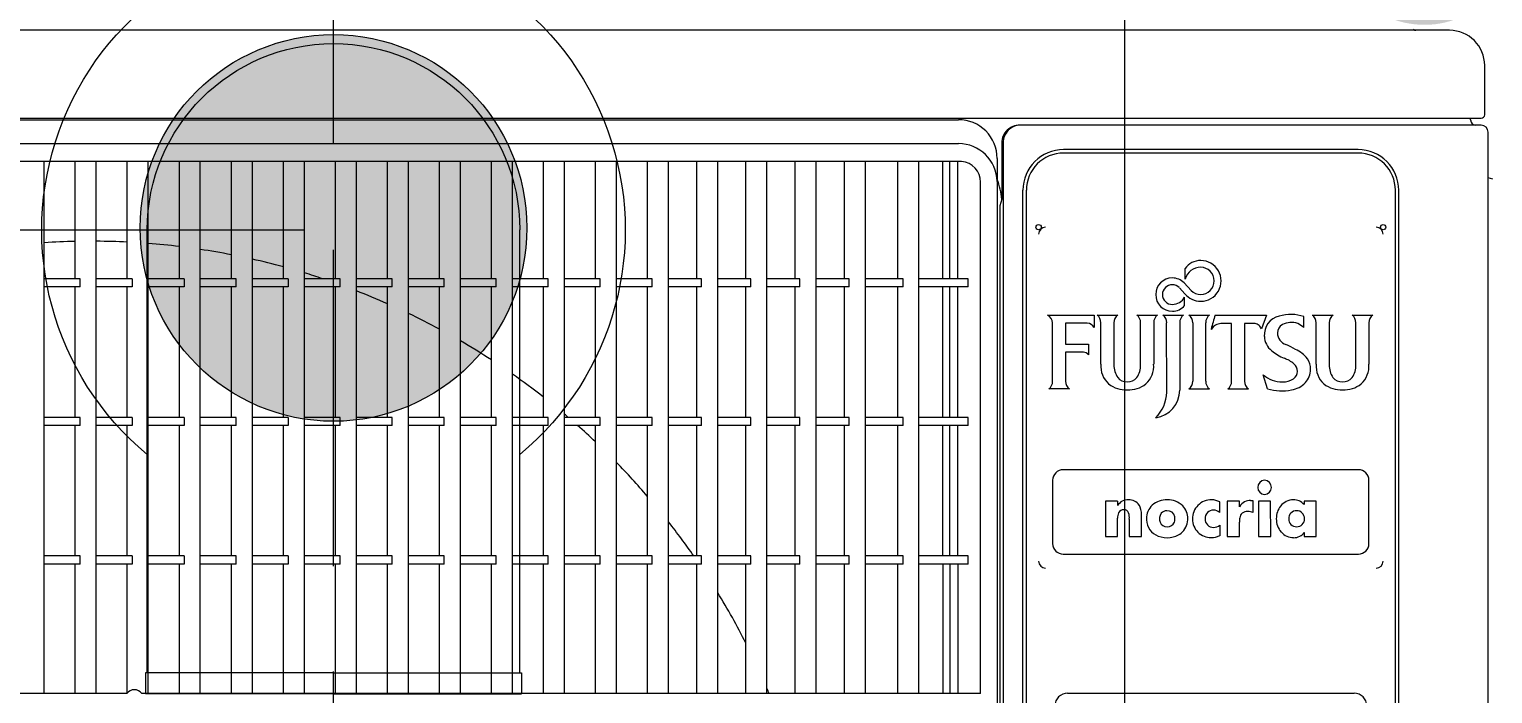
# Model space of a CAD drawing. Units: millimetres at full size, sheet at 1:30. Extents: x -17796 to 21385, y -23279 to 7734.
# Drawn here: x -3314.3 to -2897.9, y -21813.5 to -21624.5 of the extents above; entities that cross this region are included whole.
import ezdxf
from ezdxf.enums import TextEntityAlignment as Align

# ---------------------------------------------------------------- set-up
doc = ezdxf.new("R2010")
doc.units = ezdxf.units.MM
doc.header["$LTSCALE"] = 30
doc.linetypes.add('DASHED3', pattern=[4, 3, -1])
for name, color, linetype, lineweight in [('2-1_', 7, 'Continuous', 9), ('2-7_', 3, 'Continuous', 9), ('E-C_境界線', 5, 'Continuous', 18), ('E-D_記号', 7, 'Continuous', 9)]:
    doc.layers.add(name, color=color, linetype=linetype, lineweight=lineweight)
doc.styles.add('ＭＳ ゴシック', font='')
doc.styles.get('ＭＳ ゴシック').set_extended_font_data('MS Gothic')

# ---------------------------------------------------------------- blocks, each defined once
blk = doc.blocks.new('SWM')
at = {"layer": '2-7_'}
for p, q in [((73.54, 1.41), (-15.56, 90.51)), ((-1.41, -73.54), (-90.51, 15.56)), ((36.06, -36.06), (73.89, 1.77)), ((73.89, 1.77), (78.14, -2.47)), ((40.31, -40.31), (78.14, -2.47)), ((36.06, -36.06), (-1.77, -73.89)), ((40.31, -40.31), (2.47, -78.14)), ((-1.77, -73.89), (2.47, -78.14))]:
    blk.add_line(p, q, dxfattribs=at)
for radius, start, end in [(83, 354.6841, 135), (83, 135, 275.3159), (53, 45, 135), (53, 135, 225)]:
    blk.add_arc((-53.03, 53.03), radius, start, end, dxfattribs=at)
blk = doc.blocks.new('R')
at = {"layer": '2-1_'}
for p, q in [((-1533.35, -309.09), (-2174.35, -309.09)), ((-1523.35, -333.09), (-1523.35, -319.09)), ((-2183.49, -334.08), (-1524.35, -334.09)), ((-2141.75, -334.51), (-1673.06, -334.51)), ((-1524.35, -336.09), (-1655.6, -336.09)), ((-1527.35, -334.59), (-1527.35, -334.09)), ((-2141.75, -341.31), (-1673.05, -341.31)), ((-1660.36, -341.09), (-1660.36, -793.24)), ((-1522.35, -820.59), (-1522.35, -338.09)), ((-1559.35, -343.03), (-1643.15, -343.03)), ((-1559.35, -344), (-1643.15, -344)), ((-1672.19, -346.45), (-2142.88, -346.45)), ((-1933.15, -497.76), (-1933.15, -346.45)), ((-1924.32, -379.77), (-1924.32, -346.45)), ((-1918.35, -497.76), (-1918.35, -346.45)), ((-1909.52, -379.77), (-1909.52, -346.45)), ((-1903.55, -497.76), (-1903.55, -346.45)), ((-1894.72, -379.77), (-1894.72, -346.45)), ((-1888.75, -497.76), (-1888.75, -346.45)), ((-1879.92, -379.77), (-1879.92, -346.45)), ((-1873.95, -497.76), (-1873.95, -346.45)), ((-1865.12, -379.77), (-1865.12, -346.45)), ((-1859.15, -497.76), (-1859.15, -346.45)), ((-1850.32, -379.77), (-1850.32, -346.45)), ((-1844.35, -497.76), (-1844.35, -346.45)), ((-1835.52, -379.77), (-1835.52, -346.45)), ((-1829.55, -497.76), (-1829.55, -346.45)), ((-1820.72, -379.77), (-1820.72, -346.45)), ((-1814.75, -497.76), (-1814.75, -346.45)), ((-1805.92, -379.77), (-1805.92, -346.45)), ((-1799.95, -497.76), (-1799.95, -346.45)), ((-1791.12, -379.77), (-1791.12, -346.45)), ((-1785.15, -497.76), (-1785.15, -346.45)), ((-1776.32, -379.77), (-1776.32, -346.45)), ((-1770.35, -497.76), (-1770.35, -346.45)), ((-1761.52, -379.77), (-1761.52, -346.45)), ((-1755.55, -497.76), (-1755.55, -346.45)), ((-1747.52, -379.77), (-1747.52, -346.45)), ((-1741.55, -497.76), (-1741.55, -346.45)), ((-1733.52, -379.77), (-1733.52, -346.45)), ((-1727.55, -497.76), (-1727.55, -346.45)), ((-1719.52, -379.77), (-1719.52, -346.45)), ((-1713.55, -497.76), (-1713.55, -346.45)), ((-1705.52, -379.77), (-1705.52, -346.45)), ((-1699.55, -497.76), (-1699.55, -346.45)), ((-1690.27, -379.77), (-1690.27, -346.45)), ((-1684.3, -497.76), (-1684.3, -346.45)), ((-1677.49, -379.77), (-1677.49, -346.45)), ((-1675.55, -379.77), (-1675.55, -346.45)), ((-1673.26, -379.77), (-1673.26, -346.45)), ((-1666.77, -497.76), (-1666.77, -352.3)), ((-1521.06, -351.48), (-1522.35, -351.09)), ((-1654.71, -783.59), (-1654.71, -354.59)), ((-1653.74, -783.59), (-1653.74, -354.59)), ((-1548.76, -783.59), (-1548.76, -354.59)), ((-1547.79, -783.59), (-1547.79, -354.59)), ((-1661.29, -358.98), (-1661.29, -789.75)), ((-1608.57, -379.85), (-1608.57, -376.87)), ((-1922.96, -379.77), (-1933.15, -379.77)), ((-1922.96, -382.07), (-1933.15, -382.07)), ((-1924.32, -419.19), (-1924.32, -382.07)), ((-1922.96, -382.07), (-1922.96, -379.77)), ((-1908.16, -379.77), (-1918.35, -379.77)), ((-1908.16, -382.07), (-1918.35, -382.07)), ((-1909.52, -419.19), (-1909.52, -382.07)), ((-1908.16, -379.77), (-1908.16, -382.07)), ((-1893.36, -379.77), (-1903.55, -379.77)), ((-1893.36, -382.07), (-1903.55, -382.07)), ((-1894.72, -419.19), (-1894.72, -382.07)), ((-1893.36, -379.77), (-1893.36, -382.07)), ((-1878.56, -379.77), (-1888.75, -379.77)), ((-1878.56, -382.07), (-1888.75, -382.07)), ((-1879.92, -419.19), (-1879.92, -382.07)), ((-1878.56, -382.07), (-1878.56, -379.77)), ((-1863.76, -379.77), (-1873.95, -379.77)), ((-1863.76, -382.07), (-1873.95, -382.07)), ((-1865.12, -419.19), (-1865.12, -382.07)), ((-1863.76, -379.77), (-1863.76, -382.07)), ((-1848.96, -379.77), (-1859.15, -379.77)), ((-1848.96, -382.07), (-1859.15, -382.07)), ((-1850.32, -419.19), (-1850.32, -382.07)), ((-1848.96, -382.07), (-1848.96, -379.77)), ((-1834.16, -379.77), (-1844.35, -379.77)), ((-1834.16, -382.07), (-1844.35, -382.07)), ((-1835.52, -419.19), (-1835.52, -382.07)), ((-1834.16, -382.07), (-1834.16, -379.77)), ((-1819.36, -379.77), (-1829.55, -379.77)), ((-1819.36, -382.07), (-1829.55, -382.07)), ((-1820.72, -419.19), (-1820.72, -382.07)), ((-1819.36, -382.07), (-1819.36, -379.77)), ((-1804.56, -379.77), (-1814.75, -379.77)), ((-1804.56, -382.07), (-1814.75, -382.07)), ((-1805.92, -419.19), (-1805.92, -382.07)), ((-1804.56, -382.07), (-1804.56, -379.77)), ((-1789.76, -379.77), (-1799.95, -379.77)), ((-1789.76, -382.07), (-1799.95, -382.07)), ((-1791.12, -419.19), (-1791.12, -382.07)), ((-1789.76, -382.07), (-1789.76, -379.77)), ((-1774.96, -379.77), (-1785.15, -379.77)), ((-1774.96, -382.07), (-1785.15, -382.07)), ((-1776.32, -419.19), (-1776.32, -382.07)), ((-1774.96, -382.07), (-1774.96, -379.77)), ((-1760.16, -379.77), (-1770.35, -379.77)), ((-1760.16, -382.07), (-1770.35, -382.07)), ((-1761.52, -419.19), (-1761.52, -382.07)), ((-1760.16, -382.07), (-1760.16, -379.77)), ((-1746.16, -379.77), (-1755.55, -379.77)), ((-1746.16, -382.07), (-1755.55, -382.07)), ((-1747.52, -419.19), (-1747.52, -382.07)), ((-1746.16, -382.07), (-1746.16, -379.77)), ((-1732.16, -379.77), (-1741.55, -379.77)), ((-1732.16, -382.07), (-1741.55, -382.07)), ((-1733.52, -419.19), (-1733.52, -382.07)), ((-1732.16, -382.07), (-1732.16, -379.77)), ((-1718.16, -379.77), (-1727.55, -379.77)), ((-1718.16, -382.07), (-1727.55, -382.07)), ((-1719.52, -419.19), (-1719.52, -382.07)), ((-1718.16, -382.07), (-1718.16, -379.77)), ((-1704.16, -379.77), (-1713.55, -379.77)), ((-1704.16, -382.07), (-1713.55, -382.07)), ((-1705.52, -419.19), (-1705.52, -382.07)), ((-1704.16, -382.07), (-1704.16, -379.77)), ((-1688.78, -379.77), (-1699.55, -379.77)), ((-1688.78, -382.07), (-1699.55, -382.07)), ((-1690.27, -419.19), (-1690.27, -382.07)), ((-1688.78, -382.07), (-1688.78, -379.77)), ((-1670.33, -379.77), (-1684.3, -379.77)), ((-1670.33, -382.07), (-1684.3, -382.07)), ((-1677.49, -419.19), (-1677.49, -382.07)), ((-1675.55, -419.19), (-1675.55, -382.07)), ((-1673.26, -419.19), (-1673.26, -382.07)), ((-1670.33, -382.07), (-1670.33, -379.77)), ((-1608.64, -384.02), (-1610.22, -382.3)), ((-1606.87, -383.1), (-1608.86, -380.93)), ((-1608.73, -387.39), (-1608.73, -384.99)), ((-1633.63, -390.12), (-1627.74, -390.12)), ((-1622.32, -390.12), (-1616.43, -390.12)), ((-1614.92, -390.12), (-1609.03, -390.12)), ((-1607.51, -390.12), (-1601.62, -390.12)), ((-1574.79, -393.64), (-1574.79, -390.52)), ((-1572.39, -390.12), (-1566.5, -390.12)), ((-1561.08, -390.12), (-1555.19, -390.12)), ((-1646.28, -408.92), (-1646.28, -392.3)), ((-1632.54, -404.08), (-1632.54, -392.28)), ((-1628.83, -392.28), (-1628.83, -404.28)), ((-1621.23, -404.28), (-1621.23, -392.28)), ((-1617.52, -392.28), (-1617.52, -404.08)), ((-1613.79, -412.05), (-1613.83, -392.28)), ((-1610.12, -392.28), (-1610.12, -411.49)), ((-1606.42, -392.28), (-1606.42, -408.94)), ((-1602.71, -408.94), (-1602.71, -392.28)), ((-1595.35, -392.52), (-1598.38, -392.52)), ((-1595.35, -408.94), (-1595.35, -392.52)), ((-1588.65, -392.52), (-1591.64, -392.52)), ((-1591.64, -392.52), (-1591.64, -408.94)), ((-1571.3, -404.08), (-1571.3, -392.28)), ((-1567.59, -392.28), (-1567.59, -404.28)), ((-1559.99, -404.28), (-1559.99, -392.28)), ((-1556.28, -392.28), (-1556.28, -404.08)), ((-1585.11, -411.06), (-1586.33, -407.09)), ((-1641.48, -411.08), (-1647.37, -411.08)), ((-1607.51, -411.1), (-1601.62, -411.1)), ((-1596.44, -411.1), (-1590.55, -411.1)), ((-1922.96, -419.19), (-1933.15, -419.19)), ((-1922.96, -421.49), (-1922.96, -419.19)), ((-1908.16, -419.19), (-1918.35, -419.19)), ((-1908.16, -419.19), (-1908.16, -421.49)), ((-1893.36, -419.19), (-1903.55, -419.19)), ((-1893.36, -419.19), (-1893.36, -421.49)), ((-1878.56, -419.19), (-1888.75, -419.19)), ((-1878.56, -421.49), (-1878.56, -419.19)), ((-1863.76, -419.19), (-1873.95, -419.19)), ((-1863.76, -419.19), (-1863.76, -421.49)), ((-1848.96, -419.19), (-1859.15, -419.19)), ((-1848.96, -421.49), (-1848.96, -419.19)), ((-1834.16, -419.19), (-1844.35, -419.19)), ((-1834.16, -421.49), (-1834.16, -419.19)), ((-1819.36, -419.19), (-1829.55, -419.19)), ((-1819.36, -421.49), (-1819.36, -419.19)), ((-1804.56, -419.19), (-1814.75, -419.19)), ((-1804.56, -421.49), (-1804.56, -419.19)), ((-1789.76, -419.19), (-1799.95, -419.19)), ((-1789.76, -421.49), (-1789.76, -419.19)), ((-1774.96, -419.19), (-1785.15, -419.19)), ((-1774.96, -421.49), (-1774.96, -419.19)), ((-1760.16, -419.19), (-1770.35, -419.19)), ((-1760.16, -421.49), (-1760.16, -419.19)), ((-1746.16, -419.19), (-1755.55, -419.19)), ((-1746.16, -421.49), (-1746.16, -419.19)), ((-1732.16, -419.19), (-1741.55, -419.19)), ((-1732.16, -421.49), (-1732.16, -419.19)), ((-1718.16, -419.19), (-1727.55, -419.19)), ((-1718.16, -421.49), (-1718.16, -419.19)), ((-1704.16, -419.19), (-1713.55, -419.19)), ((-1704.16, -421.49), (-1704.16, -419.19)), ((-1688.78, -419.19), (-1699.55, -419.19)), ((-1688.78, -421.49), (-1688.78, -419.19)), ((-1670.33, -419.19), (-1684.3, -419.19)), ((-1670.33, -421.49), (-1670.33, -419.19)), ((-1922.96, -421.49), (-1933.15, -421.49)), ((-1924.32, -458.61), (-1924.32, -421.49)), ((-1908.16, -421.49), (-1918.35, -421.49)), ((-1909.52, -458.61), (-1909.52, -421.49)), ((-1893.36, -421.49), (-1903.55, -421.49)), ((-1894.72, -458.61), (-1894.72, -421.49)), ((-1878.56, -421.49), (-1888.75, -421.49)), ((-1879.92, -458.61), (-1879.92, -421.49)), ((-1863.76, -421.49), (-1873.95, -421.49)), ((-1865.12, -458.61), (-1865.12, -421.49)), ((-1848.96, -421.49), (-1859.15, -421.49)), ((-1850.32, -458.61), (-1850.32, -421.49)), ((-1834.16, -421.49), (-1844.35, -421.49)), ((-1835.52, -458.61), (-1835.52, -421.49)), ((-1819.36, -421.49), (-1829.55, -421.49)), ((-1820.72, -458.61), (-1820.72, -421.49)), ((-1804.56, -421.49), (-1814.75, -421.49)), ((-1805.92, -458.61), (-1805.92, -421.49)), ((-1789.76, -421.49), (-1799.95, -421.49)), ((-1791.12, -458.61), (-1791.12, -421.49)), ((-1774.96, -421.49), (-1785.15, -421.49)), ((-1776.32, -458.61), (-1776.32, -421.49)), ((-1760.16, -421.49), (-1770.35, -421.49)), ((-1761.52, -458.61), (-1761.52, -421.49)), ((-1746.16, -421.49), (-1755.55, -421.49)), ((-1747.52, -458.61), (-1747.52, -421.49)), ((-1732.16, -421.49), (-1741.55, -421.49)), ((-1733.52, -458.61), (-1733.52, -421.49)), ((-1718.16, -421.49), (-1727.55, -421.49)), ((-1719.52, -458.61), (-1719.52, -421.49)), ((-1704.16, -421.49), (-1713.55, -421.49)), ((-1705.52, -458.61), (-1705.52, -421.49)), ((-1688.78, -421.49), (-1699.55, -421.49)), ((-1690.27, -458.61), (-1690.27, -421.49)), ((-1670.33, -421.49), (-1684.3, -421.49)), ((-1677.49, -458.61), (-1677.49, -421.49)), ((-1675.55, -458.61), (-1675.55, -421.49)), ((-1673.26, -458.61), (-1673.26, -421.49)), ((-1646.28, -437.1), (-1646.28, -455.1)), ((-1559.28, -434.1), (-1643.28, -434.1)), ((-1556.28, -455.1), (-1556.28, -437.1)), ((-1627.82, -442.99), (-1631.27, -442.99)), ((-1627.82, -442.99), (-1627.82, -444.29)), ((-1627.78, -444.29), (-1627.82, -444.29)), ((-1598.73, -446.28), (-1598.73, -443.24)), ((-1593.1, -444.64), (-1593.13, -444.64)), ((-1621, -453.08), (-1621, -446.84)), ((-1619.55, -448.05), (-1619.54, -448.36)), ((-1607.82, -448.36), (-1607.81, -448.05)), ((-1598.73, -449.82), (-1598.73, -452.85)), ((-1922.96, -458.61), (-1933.15, -458.61)), ((-1922.96, -460.91), (-1933.15, -460.91)), ((-1924.32, -497.76), (-1924.32, -460.91)), ((-1922.96, -460.91), (-1922.96, -458.61)), ((-1908.16, -458.61), (-1918.35, -458.61)), ((-1908.16, -460.91), (-1918.35, -460.91)), ((-1909.52, -497.76), (-1909.52, -460.91)), ((-1908.16, -458.61), (-1908.16, -460.91)), ((-1893.36, -458.61), (-1903.55, -458.61)), ((-1893.36, -460.91), (-1903.55, -460.91)), ((-1894.72, -497.76), (-1894.72, -460.91)), ((-1893.36, -458.61), (-1893.36, -460.91)), ((-1878.56, -458.61), (-1888.75, -458.61)), ((-1878.56, -460.91), (-1888.75, -460.91)), ((-1879.92, -497.76), (-1879.92, -460.91)), ((-1878.56, -460.91), (-1878.56, -458.61)), ((-1863.76, -458.61), (-1873.95, -458.61)), ((-1863.76, -460.91), (-1873.95, -460.91)), ((-1865.12, -497.76), (-1865.12, -460.91)), ((-1863.76, -458.61), (-1863.76, -460.91)), ((-1848.96, -458.61), (-1859.15, -458.61)), ((-1848.96, -460.91), (-1859.15, -460.91)), ((-1850.32, -497.76), (-1850.32, -460.91)), ((-1848.96, -460.91), (-1848.96, -458.61)), ((-1834.16, -458.61), (-1844.35, -458.61)), ((-1834.16, -460.91), (-1844.35, -460.91)), ((-1835.52, -497.76), (-1835.52, -460.91)), ((-1834.16, -460.91), (-1834.16, -458.61)), ((-1819.36, -458.61), (-1829.55, -458.61)), ((-1819.36, -460.91), (-1829.55, -460.91)), ((-1820.72, -497.76), (-1820.72, -460.91)), ((-1819.36, -460.91), (-1819.36, -458.61)), ((-1804.56, -458.61), (-1814.75, -458.61)), ((-1804.56, -460.91), (-1814.75, -460.91)), ((-1805.92, -497.76), (-1805.92, -460.91)), ((-1804.56, -460.91), (-1804.56, -458.61)), ((-1789.76, -458.61), (-1799.95, -458.61)), ((-1789.76, -460.91), (-1799.95, -460.91)), ((-1791.12, -497.76), (-1791.12, -460.91)), ((-1789.76, -460.91), (-1789.76, -458.61)), ((-1774.96, -458.61), (-1785.15, -458.61)), ((-1774.96, -460.91), (-1785.15, -460.91)), ((-1776.32, -497.76), (-1776.32, -460.91)), ((-1774.96, -460.91), (-1774.96, -458.61)), ((-1760.16, -458.61), (-1770.35, -458.61)), ((-1760.16, -460.91), (-1770.35, -460.91)), ((-1761.52, -497.76), (-1761.52, -460.91)), ((-1760.16, -460.91), (-1760.16, -458.61)), ((-1746.16, -458.61), (-1755.55, -458.61)), ((-1746.16, -460.91), (-1755.55, -460.91)), ((-1747.52, -497.76), (-1747.52, -460.91)), ((-1746.16, -460.91), (-1746.16, -458.61)), ((-1732.16, -458.61), (-1741.55, -458.61)), ((-1732.16, -460.91), (-1741.55, -460.91)), ((-1733.52, -497.76), (-1733.52, -460.91)), ((-1732.16, -460.91), (-1732.16, -458.61)), ((-1718.16, -458.61), (-1727.55, -458.61)), ((-1718.16, -460.91), (-1727.55, -460.91)), ((-1719.52, -497.76), (-1719.52, -460.91)), ((-1718.16, -460.91), (-1718.16, -458.61)), ((-1704.16, -458.61), (-1713.55, -458.61)), ((-1704.16, -460.91), (-1713.55, -460.91)), ((-1705.52, -497.76), (-1705.52, -460.91)), ((-1704.16, -460.91), (-1704.16, -458.61)), ((-1688.78, -458.61), (-1699.55, -458.61)), ((-1688.78, -460.91), (-1699.55, -460.91)), ((-1690.27, -497.76), (-1690.27, -460.91)), ((-1688.78, -460.91), (-1688.78, -458.61)), ((-1670.33, -458.61), (-1684.3, -458.61)), ((-1670.33, -460.91), (-1684.3, -460.91)), ((-1677.49, -460.91), (-1677.49, -497.76)), ((-1675.55, -460.91), (-1675.55, -497.76)), ((-1673.26, -460.91), (-1673.26, -497.76)), ((-1670.33, -460.91), (-1670.33, -458.61)), ((-1643.28, -458.1), (-1559.28, -458.1)), ((-1909.64, -497.76), (-2148.03, -497.76)), ((-1666.77, -497.76), (-1905.42, -497.76)), ((-1641.99, -497.66), (-1560.51, -497.66))]:
    blk.add_line(p, q, dxfattribs=at)
for points in [[(-1660.73, -341.09), (-1660.73, -357.15), (-1661.29, -358.98)], [(-1662.05, -345.51), (-1662.05, -782.49), (-1662.14, -790.64)], [(-1647.71, -390.12), (-1634.49, -390.12), (-1634.49, -393.63)], [(-1600.01, -390.1), (-1585.39, -390.1), (-1586.84, -393.99)], [(-1636.4, -392.42), (-1642.57, -392.42), (-1642.57, -398.39), (-1636.11, -398.39), (-1636.11, -401.38)], [(-1601.17, -394.07), (-1601.17, -394.21), (-1601.07, -394.07)], [(-1637.45, -400.67), (-1642.57, -400.67), (-1642.57, -408.92)], [(-1631.27, -442.99), (-1631.27, -453.08), (-1627.82, -453.08), (-1627.82, -447.85)], [(-1596.59, -442.99), (-1596.59, -453.08), (-1593.13, -453.08), (-1593.13, -449.01)], [(-1593.13, -444.64), (-1593.13, -442.99), (-1596.59, -442.99)], [(-1589.94, -442.85), (-1589.28, -442.85), (-1589.28, -446.29)], [(-1574.74, -453.08), (-1571.28, -453.08), (-1571.28, -442.99), (-1574.74, -442.99), (-1574.74, -443.97)], [(-1624.46, -448.16), (-1624.46, -453.08), (-1621.03, -453.08)], [(-1574.78, -451.96), (-1574.74, -451.96), (-1574.74, -453.08)]]:
    blk.add_lwpolyline(points, dxfattribs=at)
blk.add_lwpolyline([(-1587.69, -442.99), (-1587.69, -453.08), (-1584.23, -453.08), (-1584.24, -442.99)], close=True, dxfattribs=at)
for centre in [(-1650.25, -365.09), (-1552.25, -365.09)]:
    blk.add_circle(centre, 0.75, dxfattribs=at)
for centre, radius, start, end in [((-1542.94, -308.09), 1, 225, 270), ((-1533.35, -319.09), 10, 0, 90), ((-1673.05, -345.51), 11, 359.9996, 90.0348), ((-1655.68, -341.13), 5.05, 89.1479, 179.4586), ((-1655.35, -341.09), 5.01, 89.9018, 179.9171), ((-1525.85, -334.59), 1.5, 180, 270), ((-1524.35, -333.09), 1, 270.0021, 0), ((-1524.35, -338.09), 2, 0, 90), ((-1673.08, -352.34), 11.03, 1.4334, 89.8634), ((-1643.15, -354.59), 11.56, 90, 180), ((-1643.15, -354.59), 10.59, 90, 180), ((-1559.35, -354.59), 11.56, 0, 90), ((-1559.35, -354.59), 10.59, 0, 90), ((-1672.61, -352.27), 5.84, 359.6808, 85.8665), ((-1681.34, -359.04), 20.7, 5.2268, 21.2674), ((-1648.25, -367.09), 2, 90, 180), ((-1554.25, -367.09), 2, 0, 90), ((-1919.85, -578.09), 209, 91.2258, 93.6476), ((-1919.85, -578.09), 209, 87.1672, 89.5879), ((-1919.85, -578.09), 209, 83.0944, 85.526), ((-1919.85, -578.09), 209, 78.9861, 81.4414), ((-1919.85, -578.09), 209, 74.8195, 77.3125), ((-1604.14, -379.99), 5.42, 90.0318, 144.834), ((-1604.14, -380.37), 5.8, 269.9999, 90.0002), ((-1919.85, -578.09), 209, 71.5974, 73.1153), ((-1604.13, -381.12), 4.61, 90.0818, 164.0799), ((-1604.14, -380.37), 3.86, 270.0002, 89.9999), ((-1612.21, -384.28), 4.74, 90.0002, 269.9999), ((-1612.21, -384.28), 2.81, 90.0054, 269.9947), ((-1612.2, -384.26), 2.79, 44.8654, 90.1443), ((-1612.21, -384.29), 4.75, 45.054, 89.9391), ((-1919.85, -578.09), 209, 66.2036, 68.8224), ((-1612.25, -383.07), 4.01, 270.6101, 331.5206), ((-1604.15, -380.4), 5.77, 218.8965, 270.1243), ((-1604.15, -380.39), 3.84, 224.863, 270.1441), ((-1919.85, -578.09), 209, 61.6861, 64.4008), ((-1649.06, -392.57), 2.79, 5.4596, 61.1738), ((-1635.19, -392.26), 2.65, 359.5764, 53.9762), ((-1626.18, -392.26), 2.65, 126.0454, 180.4118), ((-1623.88, -392.26), 2.65, 359.5784, 53.9454), ((-1614.87, -392.26), 2.65, 126.0429, 180.4325), ((-1616.47, -392.26), 2.65, 359.5784, 53.9454), ((-1612.22, -384.44), 4.58, 270.1781, 319.7958), ((-1607.47, -392.26), 2.65, 126.0429, 180.4325), ((-1609.07, -392.26), 2.65, 359.5784, 53.9454), ((-1600.07, -392.26), 2.65, 126.0429, 180.4325), ((-1543.51, -408.74), 59.5, 161.7445, 165.7218), ((-1580.58, -395.74), 5.48, 102.8422, 184.558), ((-1578.49, -401.81), 11.88, 71.884, 106.1811), ((-1573.94, -392.26), 2.65, 359.5764, 53.9762), ((-1564.94, -392.26), 2.65, 126.0454, 180.4118), ((-1562.64, -392.26), 2.65, 359.5784, 53.9454), ((-1553.63, -392.26), 2.65, 126.0429, 180.4325), ((-1636.64, -394.92), 2.52, 31.0704, 84.5145), ((-1598.19, -395.96), 3.44, 93.1929, 146.7734), ((-1588.75, -394.18), 1.66, 43.3924, 86.4182), ((-1590.19, -395.72), 3.76, 27.2935, 45.4255), ((-1579.7, -395.14), 2.63, 117.1862, 180.9591), ((-1578.79, -395.09), 3.54, 181.6007, 251.6163), ((-1578.36, -397.81), 5.62, 70.948, 116.9279), ((-1582.22, -403.05), 11.99, 51.7374, 61.6626), ((-1919.85, -578.09), 209, 56.9675, 59.8088), ((-1580.76, -396), 5.28, 181.8904, 232.4282), ((-1590.44, -422.28), 26.05, 59.3903, 66.1694), ((-1637.52, -402.42), 1.76, 36.4426, 87.7296), ((-1574.83, -389.17), 14.33, 230.2972, 247.3467), ((-1583.84, -411.64), 9.89, 51.0795, 69.3233), ((-1581.66, -409.13), 10.3, 39.8815, 64.1372), ((-1577.97, -405.39), 5.09, 358.0903, 34.2789), ((-1919.85, -578.09), 209, 51.9806, 54.9913), ((-1625.66, -404.61), 6.9, 175.5634, 227.3434), ((-1622.83, -404.42), 6, 178.6632, 214.7971), ((-1625.17, -405.76), 3.32, 218.8818, 272.5622), ((-1624.87, -405.76), 3.32, 267.4378, 321.1182), ((-1627.22, -404.42), 6, 325.2029, 1.3368), ((-1624.41, -404.61), 6.9, 312.6566, 4.4366), ((-1580.93, -400.9), 8.22, 228.8998, 270.2149), ((-1579.23, -406.03), 2.62, 304.1754, 358.3503), ((-1579.37, -406.09), 2.76, 359.6112, 50.7868), ((-1578.18, -405.64), 5.3, 316.0333, 0.8512), ((-1564.42, -404.61), 6.9, 175.5634, 227.3434), ((-1561.58, -404.42), 6, 178.6632, 214.7971), ((-1563.93, -405.76), 3.32, 218.8818, 272.5622), ((-1563.63, -405.76), 3.32, 267.4378, 321.1182), ((-1565.97, -404.42), 6, 325.2029, 1.3368), ((-1563.17, -404.61), 6.9, 312.6566, 4.4366), ((-1648.93, -408.94), 2.65, 306.0727, 0.4119), ((-1639.92, -408.94), 2.65, 179.5979, 233.9369), ((-1625.4, -403.35), 8.03, 232.0616, 272.6032), ((-1624.67, -403.35), 8.03, 267.3968, 307.9384), ((-1618.11, -411.44), 7.99, 278.6954, 359.6721), ((-1624.93, -411.6), 11.15, 316.0889, 357.7358), ((-1609.07, -408.96), 2.65, 306.0546, 0.4216), ((-1600.07, -408.96), 2.65, 179.5675, 233.9571), ((-1598, -408.96), 2.65, 306.0546, 0.4216), ((-1589, -408.96), 2.65, 179.5675, 233.9571), ((-1580.93, -395.98), 15.65, 254.5431, 279.7738), ((-1580.8, -403.62), 5.49, 269.0308, 303.6886), ((-1579.67, -404.08), 7.45, 280.7424, 315.3362), ((-1564.16, -403.35), 8.03, 232.0616, 272.6032), ((-1563.43, -403.35), 8.03, 267.3968, 307.9384), ((-1919.85, -578.09), 209, 49.4867, 49.8708), ((-1919.85, -578.09), 209, 46.6273, 48.5258), ((-1919.85, -578.09), 209, 40.7509, 44.33), ((-1643.28, -437.1), 3, 90, 180), ((-1585.89, -439.11), 2.01, 92.0891, 267.9109), ((-1586.04, -439.11), 2.01, 272.0891, 87.9109), ((-1559.28, -437.1), 3, 0, 90), ((-1624.91, -445.97), 3.32, 85.7707, 149.6223), ((-1625.87, -446.82), 1.32, 20.9552, 96.1057), ((-1624.42, -446), 3.35, 33.9224, 94.252), ((-1626.15, -446.61), 5.15, 357.4103, 28.8704), ((-1614.43, -447.92), 5.12, 132.953, 181.421), ((-1613.84, -448.88), 6.23, 88.5379, 130.8975), ((-1613.52, -448.85), 6.2, 46.5888, 91.4514), ((-1612.91, -447.91), 5.09, 358.4175, 44.3056), ((-1601.15, -447.96), 5.31, 88.4678, 181.9707), ((-1600.98, -447.23), 4.57, 60.5692, 90.3854), ((-1590.2, -446.13), 3.25, 116.4658, 152.7962), ((-1590.02, -446.68), 3.83, 88.938, 115.306), ((-1576.86, -447.97), 5.78, 141.9989, 180.551), ((-1577.79, -447.27), 4.61, 89.6361, 141.8041), ((-1577.68, -446.58), 3.93, 41.6261, 91.1853), ((-1919.85, -578.09), 209, 34.8653, 38.1737), ((-1624.42, -447.74), 3.4, 155.3102, 181.9087), ((-1626.14, -447.06), 1.55, 85.3354, 151.6171), ((-1629.15, -447.72), 4.71, 354.5702, 16.9137), ((-1614.49, -448.2), 5.05, 181.802, 250.1822), ((-1613.34, -448.07), 2.56, 141.734, 202.5763), ((-1613.79, -448.22), 2.09, 203.3622, 272.9709), ((-1613.77, -447.88), 2.11, 90.0094, 138.6461), ((-1613.6, -447.88), 2.12, 10.2467, 94.5001), ((-1613.56, -448.23), 2.08, 266.8239, 338.4911), ((-1614.11, -448.05), 2.66, 339.16, 11.9528), ((-1612.82, -448.21), 5, 308.2061, 358.2709), ((-1601.24, -448.19), 5.22, 179.4563, 270.7935), ((-1600.51, -447.95), 2.38, 90.1249, 181.8933), ((-1600.53, -448.14), 2.36, 177.1478, 271.6659), ((-1600.71, -448.64), 3.08, 50.1583, 86.4719), ((-1586.93, -448.94), 6.2, 168.7623, 180.6339), ((-1590.68, -448.17), 2.38, 134.4418, 169.5256), ((-1590.86, -448.37), 2.41, 87.241, 128.0057), ((-1590.61, -448.73), 2.77, 61.4197, 92.8206), ((-1576.92, -448.09), 5.72, 179.3939, 220.5348), ((-1576.92, -447.92), 2.16, 88.1716, 183.416), ((-1576.95, -448.19), 2.12, 176.1238, 272.7934), ((-1576.74, -448.19), 2.12, 267.1331, 3.9141), ((-1576.77, -447.92), 2.15, 356.5323, 91.9158), ((-1613.67, -446.3), 7.12, 249.2041, 276.9259), ((-1613.44, -447.28), 6.12, 275.8843, 307.3544), ((-1601.13, -448.12), 5.29, 269.594, 296.866), ((-1600.5, -447.91), 2.6, 270.7656, 312.7711), ((-1577.74, -448.76), 4.65, 220.7421, 270.2368), ((-1577.69, -449.41), 4.01, 269.637, 295.6678), ((-1577.16, -450.5), 2.8, 295.4869, 328.3884), ((-1643.28, -455.1), 3, 180, 270), ((-1559.28, -455.1), 3, 270, 0), ((-1648.25, -460.09), 2, 180, 270), ((-1554.25, -460.09), 2, 270, 0), ((-1919.85, -578.09), 209, 26.9343, 31.4467), ((-1907.53, -499.25), 2.58, 35.1817, 144.8175), ((-1919.85, -578.09), 209, 22.6026, 23.0575), ((-1641.99, -501.29), 3.63, 90, 270), ((-1560.51, -501.29), 3.63, 270, 90)]:
    blk.add_arc(centre, radius, start, end, dxfattribs=at)

msp = doc.modelspace()

# ---------------------------------------------------------------- hatches: boundary and pattern name
at = {"layer": 'E-C_境界線'}
msp.add_hatch(color=161, dxfattribs=at).paths.add_polyline_path([(-3172.71, -21681.04, 1), (-3282.71, -21681.04, 1)])

# ---------------------------------------------------------------- linework, layer by layer
at = {"layer": 'E-C_境界線', "linetype": 'DASHED3', "lineweight": 9}
for p, q in [((-3227.71, -22377.23), (-3227.71, -20581.59)), ((-4045.88, -21681.59), (-3227.71, -21681.59))]:
    msp.add_line(p, q, dxfattribs=at)
at = {"layer": 'E-C_境界線', "lineweight": 9}
msp.add_circle((-3227.71, -21681.04), 55, dxfattribs=at)
at = {"layer": 'E-D_記号'}
for points in [[(-3002.71, -20036.77), (-3002.71, -22156.77), (-3592.71, -22156.77), (-3592.71, -20036.77)], [(-3002.71, -20036.77), (-3002.71, -22156.77), (-2412.71, -22156.77), (-2412.71, -20036.77)]]:
    msp.add_lwpolyline(points, close=True, dxfattribs=at)

# ---------------------------------------------------------------- block references
at = {"layer": 'E-C_境界線', "xscale": -1, "rotation": 45}
msp.add_blockref('SWM', (-3227.71, -21756.59), dxfattribs=at)
at = {"layer": 'E-C_境界線'}
msp.add_blockref('R', (-1376.85, -21315.73), dxfattribs=at)

# ---------------------------------------------------------------- texts
at = {"layer": 'E-C_境界線', "style": 'ＭＳ ゴシック'}
msp.add_text('AC110φ', height=87.98, dxfattribs=at).set_placement((-3013.01, -21648.21), align=Align.BOTTOM_LEFT)

doc.saveas('drawing.dxf')
